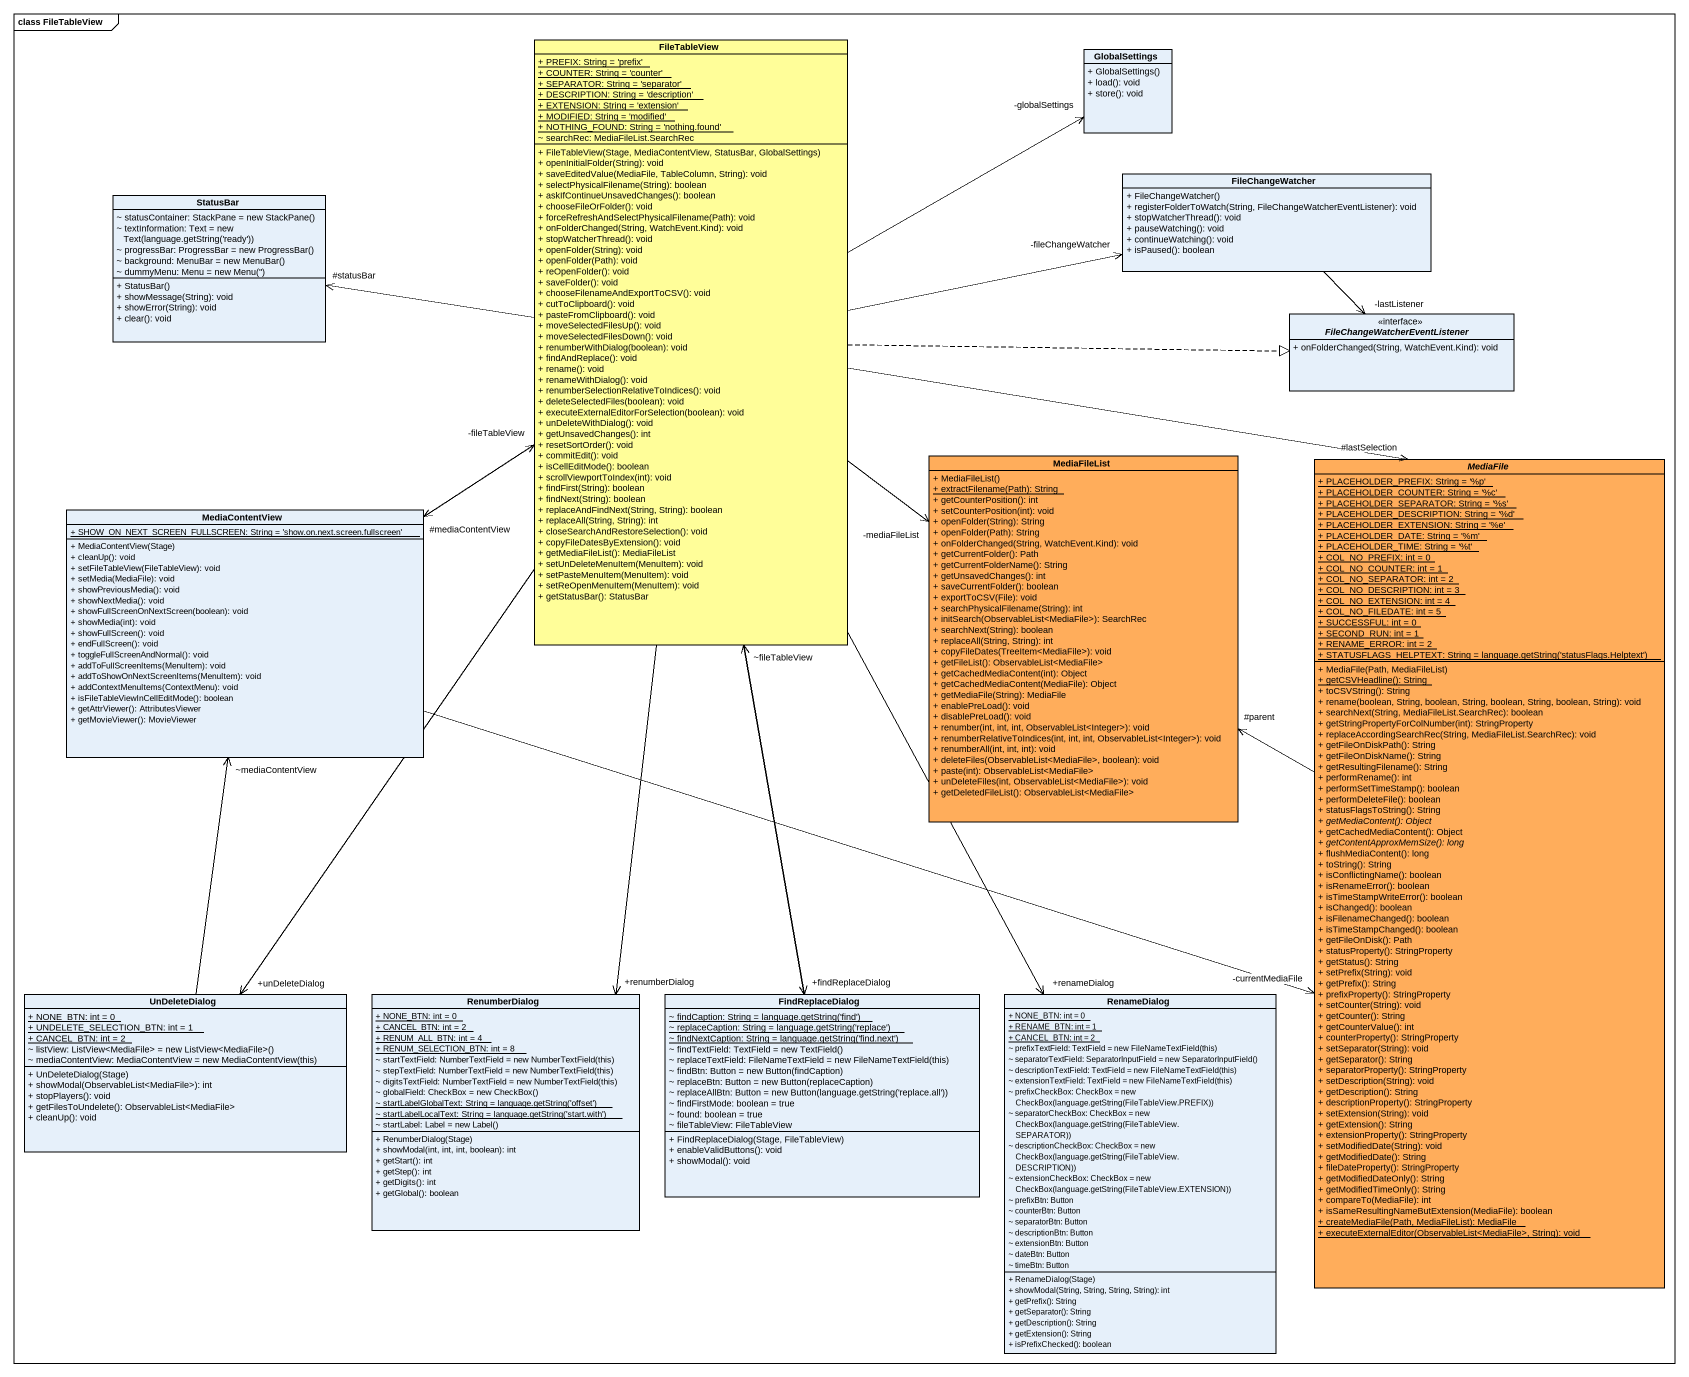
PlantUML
@startuml
mainframe class FileTableView
hide circle
hide empty members
skinparam classAttributeIconSize 0
class FileTableView #FFFE99 {
  {static} + PREFIX: String = 'prefix'
  {static} + COUNTER: String = 'counter'
  {static} + SEPARATOR: String = 'separator'
  {static} + DESCRIPTION: String = 'description'
  {static} + EXTENSION: String = 'extension'
  {static} + MODIFIED: String = 'modified'
  {static} + NOTHING_FOUND: String = 'nothing.found'
  ~ searchRec: MediaFileList.SearchRec
  + FileTableView(Stage, MediaContentView, StatusBar, GlobalSettings)
  + openInitialFolder(String): void
  + saveEditedValue(MediaFile, TableColumn, String): void
  + selectPhysicalFilename(String): boolean
  + askIfContinueUnsavedChanges(): boolean
  + chooseFileOrFolder(): void
  + forceRefreshAndSelectPhysicalFilename(Path): void
  + onFolderChanged(String, WatchEvent.Kind): void
  + stopWatcherThread(): void
  + openFolder(String): void
  + openFolder(Path): void
  + reOpenFolder(): void
  + saveFolder(): void
  + chooseFilenameAndExportToCSV(): void
  + cutToClipboard(): void
  + pasteFromClipboard(): void
  + moveSelectedFilesUp(): void
  + moveSelectedFilesDown(): void
  + renumberWithDialog(boolean): void
  + findAndReplace(): void
  + rename(): void
  + renameWithDialog(): void
  + renumberSelectionRelativeToIndices(): void
  + deleteSelectedFiles(boolean): void
  + executeExternalEditorForSelection(boolean): void
  + unDeleteWithDialog(): void
  + getUnsavedChanges(): int
  + resetSortOrder(): void
  + commitEdit(): void
  + isCellEditMode(): boolean
  + scrollViewportToIndex(int): void
  + findFirst(String): boolean
  + findNext(String): boolean
  + replaceAndFindNext(String, String): boolean
  + replaceAll(String, String): int
  + closeSearchAndRestoreSelection(): void
  + copyFileDatesByExtension(): void
  + getMediaFileList(): MediaFileList
  + setUnDeleteMenuItem(MenuItem): void
  + setPasteMenuItem(MenuItem): void
  + setReOpenMenuItem(MenuItem): void
  + getStatusBar(): StatusBar
}
class GlobalSettings {
  + GlobalSettings()
  + load(): void
  + store(): void
}
class StatusBar {
  {field} ~ statusContainer: StackPane = new StackPane()
  {field} ~ textInformation: Text = new Text(language.getString('ready'))
  {field} ~ progressBar: ProgressBar = new ProgressBar()
  {field} ~ background: MenuBar = new MenuBar()
  {field} ~ dummyMenu: Menu = new Menu('')
  + StatusBar()
  + showMessage(String): void
  + showError(String): void
  + clear(): void
}
class FileChangeWatcher {
  + FileChangeWatcher()
  + registerFolderToWatch(String, FileChangeWatcherEventListener): void
  + stopWatcherThread(): void
  + pauseWatching(): void
  + continueWatching(): void
  + isPaused(): boolean
}
interface "FileChangeWatcherEventListener" as FileChangeWatcherEventListen {
  + onFolderChanged(String, WatchEvent.Kind): void
}
class MediaFileList #FFAD5B {
  + MediaFileList()
  {static} + extractFilename(Path): String
  + getCounterPosition(): int
  + setCounterPosition(int): void
  + openFolder(String): String
  + openFolder(Path): String
  + onFolderChanged(String, WatchEvent.Kind): void
  + getCurrentFolder(): Path
  + getCurrentFolderName(): String
  + getUnsavedChanges(): int
  + saveCurrentFolder(): boolean
  + exportToCSV(File): void
  + searchPhysicalFilename(String): int
  + initSearch(ObservableList<MediaFile>): SearchRec
  + searchNext(String): boolean
  + replaceAll(String, String): int
  + copyFileDates(TreeItem<MediaFile>): void
  + getFileList(): ObservableList<MediaFile>
  + getCachedMediaContent(int): Object
  + getCachedMediaContent(MediaFile): Object
  + getMediaFile(String): MediaFile
  + enablePreLoad(): void
  + disablePreLoad(): void
  + renumber(int, int, int, ObservableList<Integer>): void
  + renumberRelativeToIndices(int, int, int, ObservableList<Integer>): void
  + renumberAll(int, int, int): void
  + deleteFiles(ObservableList<MediaFile>, boolean): void
  + paste(int): ObservableList<MediaFile>
  + unDeleteFiles(int, ObservableList<MediaFile>): void
  + getDeletedFileList(): ObservableList<MediaFile>
}
abstract class MediaFile #FFAD5B {
  {static} + PLACEHOLDER_PREFIX: String = '%p'
  {static} + PLACEHOLDER_COUNTER: String = '%c'
  {static} + PLACEHOLDER_SEPARATOR: String = '%s'
  {static} + PLACEHOLDER_DESCRIPTION: String = '%d'
  {static} + PLACEHOLDER_EXTENSION: String = '%e'
  {static} + PLACEHOLDER_DATE: String = '%m'
  {static} + PLACEHOLDER_TIME: String = '%t'
  {static} + COL_NO_PREFIX: int = 0
  {static} + COL_NO_COUNTER: int = 1
  {static} + COL_NO_SEPARATOR: int = 2
  {static} + COL_NO_DESCRIPTION: int = 3
  {static} + COL_NO_EXTENSION: int = 4
  {static} + COL_NO_FILEDATE: int = 5
  {static} + SUCCESSFUL: int = 0
  {static} + SECOND_RUN: int = 1
  {static} + RENAME_ERROR: int = 2
  {static} {field} + STATUSFLAGS_HELPTEXT: String = language.getString('statusFlags.Helptext')
  + MediaFile(Path, MediaFileList)
  {static} + getCSVHeadline(): String
  + toCSVString(): String
  + rename(boolean, String, boolean, String, boolean, String, boolean, String): void
  + searchNext(String, MediaFileList.SearchRec): boolean
  + getStringPropertyForColNumber(int): StringProperty
  + replaceAccordingSearchRec(String, MediaFileList.SearchRec): void
  + getFileOnDiskPath(): String
  + getFileOnDiskName(): String
  + getResultingFilename(): String
  + performRename(): int
  + performSetTimeStamp(): boolean
  + performDeleteFile(): boolean
  + statusFlagsToString(): String
  {abstract} + getMediaContent(): Object
  + getCachedMediaContent(): Object
  {abstract} + getContentApproxMemSize(): long
  + flushMediaContent(): long
  + toString(): String
  + isConflictingName(): boolean
  + isRenameError(): boolean
  + isTimeStampWriteError(): boolean
  + isChanged(): boolean
  + isFilenameChanged(): boolean
  + isTimeStampChanged(): boolean
  + getFileOnDisk(): Path
  + statusProperty(): StringProperty
  + getStatus(): String
  + setPrefix(String): void
  + getPrefix(): String
  + prefixProperty(): StringProperty
  + setCounter(String): void
  + getCounter(): String
  + getCounterValue(): int
  + counterProperty(): StringProperty
  + setSeparator(String): void
  + getSeparator(): String
  + separatorProperty(): StringProperty
  + setDescription(String): void
  + getDescription(): String
  + descriptionProperty(): StringProperty
  + setExtension(String): void
  + getExtension(): String
  + extensionProperty(): StringProperty
  + setModifiedDate(String): void
  + getModifiedDate(): String
  + fileDateProperty(): StringProperty
  + getModifiedDateOnly(): String
  + getModifiedTimeOnly(): String
  + compareTo(MediaFile): int
  + isSameResultingNameButExtension(MediaFile): boolean
  {static} + createMediaFile(Path, MediaFileList): MediaFile
  {static} + executeExternalEditor(ObservableList<MediaFile>, String): void
}
class MediaContentView {
  {static} + SHOW_ON_NEXT_SCREEN_FULLSCREEN: String = 'show.on.next.screen.fullscreen'
  + MediaContentView(Stage)
  + cleanUp(): void
  + setFileTableView(FileTableView): void
  + setMedia(MediaFile): void
  + showPreviousMedia(): void
  + showNextMedia(): void
  + showFullScreenOnNextScreen(boolean): void
  + showMedia(int): void
  + showFullScreen(): void
  + endFullScreen(): void
  + toggleFullScreenAndNormal(): void
  + addToFullScreenItems(MenuItem): void
  + addToShowOnNextScreenItems(MenuItem): void
  + addContextMenuItems(ContextMenu): void
  + isFileTableViewInCellEditMode(): boolean
  + getAttrViewer(): AttributesViewer
  + getMovieViewer(): MovieViewer
}
class UnDeleteDialog {
  {static} + NONE_BTN: int = 0
  {static} + UNDELETE_SELECTION_BTN: int = 1
  {static} + CANCEL_BTN: int = 2
  {field} ~ listView: ListView<MediaFile> = new ListView<MediaFile>()
  {field} ~ mediaContentView: MediaContentView = new MediaContentView(this)
  + UnDeleteDialog(Stage)
  + showModal(ObservableList<MediaFile>): int
  + stopPlayers(): void
  + getFilesToUndelete(): ObservableList<MediaFile>
  + cleanUp(): void
}
class RenumberDialog {
  {static} + NONE_BTN: int = 0
  {static} + CANCEL_BTN: int = 2
  {static} + RENUM_ALL_BTN: int = 4
  {static} + RENUM_SELECTION_BTN: int = 8
  {field} ~ startTextField: NumberTextField = new NumberTextField(this)
  {field} ~ stepTextField: NumberTextField = new NumberTextField(this)
  {field} ~ digitsTextField: NumberTextField = new NumberTextField(this)
  {field} ~ globalField: CheckBox = new CheckBox()
  {static} {field} ~ startLabelGlobalText: String = language.getString('offset')
  {static} {field} ~ startLabelLocalText: String = language.getString('start.with')
  {field} ~ startLabel: Label = new Label()
  + RenumberDialog(Stage)
  + showModal(int, int, int, boolean): int
  + getStart(): int
  + getStep(): int
  + getDigits(): int
  + getGlobal(): boolean
}
class FindReplaceDialog {
  {static} {field} ~ findCaption: String = language.getString('find')
  {static} {field} ~ replaceCaption: String = language.getString('replace')
  {static} {field} ~ findNextCaption: String = language.getString('find.next')
  {field} ~ findTextField: TextField = new TextField()
  {field} ~ replaceTextField: FileNameTextField = new FileNameTextField(this)
  {field} ~ findBtn: Button = new Button(findCaption)
  {field} ~ replaceBtn: Button = new Button(replaceCaption)
  {field} ~ replaceAllBtn: Button = new Button(language.getString('replace.all'))
  ~ findFirstMode: boolean = true
  ~ found: boolean = true
  ~ fileTableView: FileTableView
  + FindReplaceDialog(Stage, FileTableView)
  + enableValidButtons(): void
  + showModal(): void
}
class RenameDialog {
  {static} + NONE_BTN: int = 0
  {static} + RENAME_BTN: int = 1
  {static} + CANCEL_BTN: int = 2
  {field} ~ prefixTextField: TextField = new FileNameTextField(this)
  {field} ~ separatorTextField: SeparatorInputField = new SeparatorInputField()
  {field} ~ descriptionTextField: TextField = new FileNameTextField(this)
  {field} ~ extensionTextField: TextField = new FileNameTextField(this)
  {field} ~ prefixCheckBox: CheckBox = new CheckBox(language.getString(FileTableView.PREFIX))
  {field} ~ separatorCheckBox: CheckBox = new CheckBox(language.getString(FileTableView.SEPARATOR))
  {field} ~ descriptionCheckBox: CheckBox = new CheckBox(language.getString(FileTableView.DESCRIPTION))
  {field} ~ extensionCheckBox: CheckBox = new CheckBox(language.getString(FileTableView.EXTENSION))
  ~ prefixBtn: Button
  ~ counterBtn: Button
  ~ separatorBtn: Button
  ~ descriptionBtn: Button
  ~ extensionBtn: Button
  ~ dateBtn: Button
  ~ timeBtn: Button
  + RenameDialog(Stage)
  + showModal(String, String, String, String): int
  + getPrefix(): String
  + getSeparator(): String
  + getDescription(): String
  + getExtension(): String
  + isPrefixChecked(): boolean
}
FileTableView -right-> "-globalSettings" GlobalSettings
FileTableView -left-> "#statusBar" StatusBar
FileTableView -right-> "-fileChangeWatcher" FileChangeWatcher
FileTableView .right.|> FileChangeWatcherEventListen
FileTableView --> "-mediaFileList" MediaFileList
FileTableView --> "#lastSelection" MediaFile
FileTableView --> "#mediaContentView" MediaContentView
FileTableView --> "+unDeleteDialog" UnDeleteDialog
FileTableView --> "+renumberDialog" RenumberDialog
FileTableView --> "+findReplaceDialog" FindReplaceDialog
FileTableView --> "+renameDialog" RenameDialog
FileChangeWatcher --> "-lastListener" FileChangeWatcherEventListen
MediaFile -left-> "#parent" MediaFileList
MediaContentView -up-> "-fileTableView" FileTableView
MediaContentView -right-> "-currentMediaFile" MediaFile
UnDeleteDialog -up-> "~mediaContentView" MediaContentView
FindReplaceDialog -up-> "~fileTableView" FileTableView
@enduml
